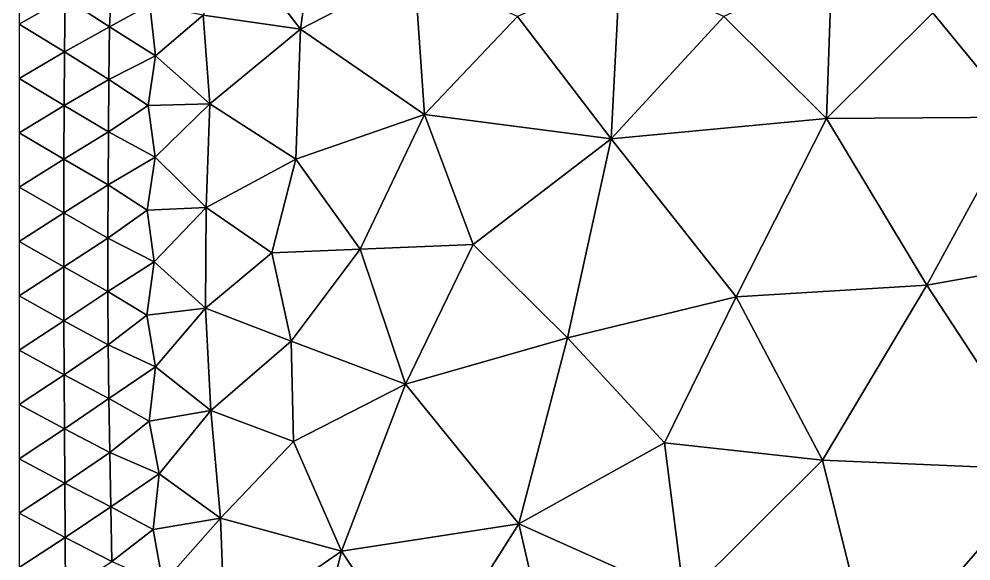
# Model space of a CAD drawing. Header units: metres. Extents: x 2 to 72, y -280 to 0.
# Drawn here: x 2 to 37.02, y -59.59 to -39.64 of the extents above; entities that cross this region are included whole.
import ezdxf

# ---------------------------------------------------------------- set-up
doc = ezdxf.new("R2010")
doc.units = ezdxf.units.M

msp = doc.modelspace()

# ---------------------------------------------------------------- linework, layer by layer
at = {"layer": 'layer', "color": 0}
for points in [[(12.9939, -35.3819), (9.92651, -36.8498), (12.3532, -40.0145)], [(16.5501, -37.8377), (12.9939, -35.3819), (12.3532, -40.0145)], [(9.92651, -36.8498), (8.77566, -39.4954), (12.3532, -40.0145)], [(2, -37.8208), (2, -39.8222), (3.69115, -38.8639)], [(31.9051, -37.6971), (27.9231, -39.5481), (31.7018, -43.3005)], [(35.6186, -39.4049), (31.9051, -37.6971), (31.7018, -43.3005)], [(5.42661, -37.9457), (3.69115, -38.8639), (5.33244, -39.9308)], [(5.42661, -37.9457), (5.33244, -39.9308), (6.81247, -39.1203)], [(16.5501, -37.8377), (12.3532, -40.0145), (16.9222, -43.154)], [(20.3376, -39.5413), (16.5501, -37.8377), (16.9222, -43.154)], [(24.1032, -37.847), (20.3376, -39.5413), (23.7852, -44.0506)], [(27.9231, -39.5481), (24.1032, -37.847), (23.7852, -44.0506)], [(39.6359, -37.8865), (35.6186, -39.4049), (38.7663, -43.25)], [(3.69115, -38.8639), (2, -39.8222), (3.66713, -40.8521)], [(3.69115, -38.8639), (3.66713, -40.8521), (5.33244, -39.9308)], [(6.81247, -39.1203), (5.33244, -39.9308), (7.01929, -40.9885)], [(6.81247, -39.1203), (7.01929, -40.9885), (8.77566, -39.4954)], [(8.77566, -39.4954), (7.01929, -40.9885), (9.02149, -42.7632)], [(8.77566, -39.4954), (9.02149, -42.7632), (12.3532, -40.0145)], [(23.7852, -44.0506), (20.3376, -39.5413), (16.9222, -43.154)], [(31.7018, -43.3005), (27.9231, -39.5481), (23.7852, -44.0506)], [(38.7663, -43.25), (35.6186, -39.4049), (31.7018, -43.3005)], [(2, -39.8222), (2, -41.8237), (3.66713, -40.8521)], [(5.33244, -39.9308), (3.66713, -40.8521), (5.30277, -41.8616)], [(5.33244, -39.9308), (5.30277, -41.8616), (7.01929, -40.9885)], [(12.3532, -40.0145), (9.02149, -42.7632), (12.1809, -44.8003)], [(16.9222, -43.154), (12.3532, -40.0145), (12.1809, -44.8003)], [(3.66713, -40.8521), (2, -41.8237), (3.6566, -42.824)], [(3.66713, -40.8521), (3.6566, -42.824), (5.30277, -41.8616)], [(7.01929, -40.9885), (5.30277, -41.8616), (6.7562, -42.8182)], [(7.01929, -40.9885), (6.7562, -42.8182), (9.02149, -42.7632)], [(2, -41.8237), (2, -43.8252), (3.6566, -42.824)], [(5.30277, -41.8616), (3.6566, -42.824), (5.29341, -43.7936)], [(5.30277, -41.8616), (5.29341, -43.7936), (6.7562, -42.8182)], [(3.6566, -42.824), (2, -43.8252), (3.65096, -44.7986)], [(3.6566, -42.824), (3.65096, -44.7986), (5.29341, -43.7936)], [(6.7562, -42.8182), (5.29341, -43.7936), (7.01269, -44.7277)], [(6.7562, -42.8182), (7.01269, -44.7277), (9.02149, -42.7632)], [(9.02149, -42.7632), (7.01269, -44.7277), (8.88765, -46.5812)], [(9.02149, -42.7632), (8.88765, -46.5812), (12.1809, -44.8003)], [(16.9222, -43.154), (12.1809, -44.8003), (14.5471, -48.1118)], [(18.708, -47.9385), (16.9222, -43.154), (14.5471, -48.1118)], [(23.7852, -44.0506), (16.9222, -43.154), (18.708, -47.9385)], [(31.7018, -43.3005), (23.7852, -44.0506), (28.387, -49.8659)], [(35.394, -49.4417), (31.7018, -43.3005), (28.387, -49.8659)], [(38.7663, -43.25), (31.7018, -43.3005), (35.394, -49.4417)], [(35.394, -49.4417), (41.9793, -48.2563), (38.7663, -43.25)], [(2, -43.8252), (2, -45.8267), (3.65096, -44.7986)], [(5.29341, -43.7936), (3.65096, -44.7986), (5.28134, -45.7481)], [(5.29341, -43.7936), (5.28134, -45.7481), (7.01269, -44.7277)], [(23.7852, -44.0506), (18.708, -47.9385), (22.1736, -51.3829)], [(28.387, -49.8659), (23.7852, -44.0506), (22.1736, -51.3829)], [(3.65096, -44.7986), (2, -45.8267), (3.6461, -46.7793)], [(3.65096, -44.7986), (3.6461, -46.7793), (5.28134, -45.7481)], [(7.01269, -44.7277), (5.28134, -45.7481), (6.71126, -46.6729)], [(7.01269, -44.7277), (6.71126, -46.6729), (8.88765, -46.5812)], [(12.1809, -44.8003), (8.88765, -46.5812), (11.303, -48.2492)], [(12.1809, -44.8003), (11.303, -48.2492), (14.5471, -48.1118)], [(2, -45.8267), (2, -47.8282), (3.6461, -46.7793)], [(5.28134, -45.7481), (3.6461, -46.7793), (5.27101, -47.7089)], [(5.28134, -45.7481), (5.27101, -47.7089), (6.71126, -46.6729)], [(3.6461, -46.7793), (2, -47.8282), (3.64384, -48.7628)], [(3.6461, -46.7793), (3.64384, -48.7628), (5.27101, -47.7089)], [(6.71126, -46.6729), (5.27101, -47.7089), (6.97132, -48.5854)], [(6.71126, -46.6729), (6.97132, -48.5854), (8.88765, -46.5812)], [(8.88765, -46.5812), (6.97132, -48.5854), (8.86573, -50.2895)], [(8.88765, -46.5812), (8.86573, -50.2895), (11.303, -48.2492)], [(2, -47.8282), (2, -49.8296), (3.64384, -48.7628)], [(5.27101, -47.7089), (3.64384, -48.7628), (5.26966, -49.6732)], [(5.27101, -47.7089), (5.26966, -49.6732), (6.97132, -48.5854)], [(14.5471, -48.1118), (16.2196, -53.0848), (18.708, -47.9385)], [(18.708, -47.9385), (16.2196, -53.0848), (22.1736, -51.3829)], [(11.303, -48.2492), (8.86573, -50.2895), (12.0096, -51.5027)], [(11.303, -48.2492), (12.0096, -51.5027), (14.5471, -48.1118)], [(14.5471, -48.1118), (12.0096, -51.5027), (16.2196, -53.0848)], [(39.8531, -56.232), (41.9793, -48.2563), (35.394, -49.4417)], [(6.97132, -48.5854), (5.26966, -49.6732), (6.70418, -50.5416)], [(6.97132, -48.5854), (6.70418, -50.5416), (8.86573, -50.2895)], [(3.64384, -48.7628), (2, -49.8296), (3.64658, -50.7479)], [(3.64384, -48.7628), (3.64658, -50.7479), (5.26966, -49.6732)], [(5.26966, -49.6732), (3.64658, -50.7479), (5.28168, -51.639)], [(5.26966, -49.6732), (5.28168, -51.639), (6.70418, -50.5416)], [(31.553, -55.8857), (35.394, -49.4417), (28.387, -49.8659)], [(31.553, -55.8857), (39.8531, -56.232), (35.394, -49.4417)], [(2, -49.8296), (2, -51.8311), (3.64658, -50.7479)], [(28.387, -49.8659), (22.1736, -51.3829), (25.7509, -55.2463)], [(25.7509, -55.2463), (31.553, -55.8857), (28.387, -49.8659)], [(6.70418, -50.5416), (7.01625, -52.4475), (8.86573, -50.2895)], [(8.86573, -50.2895), (7.01625, -52.4475), (9.0562, -54.0575)], [(8.86573, -50.2895), (9.0562, -54.0575), (12.0096, -51.5027)], [(3.64658, -50.7479), (2, -51.8311), (3.65511, -52.7358)], [(3.64658, -50.7479), (3.65511, -52.7358), (5.28168, -51.639)], [(6.70418, -50.5416), (5.28168, -51.639), (7.01625, -52.4475)], [(16.2196, -53.0848), (20.3858, -58.2322), (22.1736, -51.3829)], [(22.1736, -51.3829), (20.3858, -58.2322), (25.7509, -55.2463)], [(5.28168, -51.639), (3.65511, -52.7358), (5.30598, -53.6143)], [(5.28168, -51.639), (5.30598, -53.6143), (7.01625, -52.4475)], [(12.0096, -51.5027), (9.0562, -54.0575), (12.0915, -55.1906)], [(12.0096, -51.5027), (12.0915, -55.1906), (16.2196, -53.0848)], [(2, -51.8311), (2, -53.8326), (3.65511, -52.7358)], [(7.01625, -52.4475), (5.30598, -53.6143), (6.79129, -54.4446)], [(7.01625, -52.4475), (6.79129, -54.4446), (9.0562, -54.0575)], [(3.65511, -52.7358), (2, -53.8326), (3.66892, -54.7282)], [(3.65511, -52.7358), (3.66892, -54.7282), (5.30598, -53.6143)], [(12.0915, -55.1906), (13.8629, -59.2308), (16.2196, -53.0848)], [(16.2196, -53.0848), (13.8629, -59.2308), (20.3858, -58.2322)], [(2, -53.8326), (2, -55.8341), (3.66892, -54.7282)], [(5.30598, -53.6143), (3.66892, -54.7282), (5.34267, -55.5993)], [(5.30598, -53.6143), (5.34267, -55.5993), (6.79129, -54.4446)], [(6.79129, -54.4446), (7.16088, -56.3798), (9.0562, -54.0575)], [(9.0562, -54.0575), (7.16088, -56.3798), (9.41643, -58.0123)], [(9.0562, -54.0575), (9.41643, -58.0123), (12.0915, -55.1906)], [(6.79129, -54.4446), (5.34267, -55.5993), (7.16088, -56.3798)], [(3.66892, -54.7282), (2, -55.8341), (3.68538, -56.7261)], [(3.66892, -54.7282), (3.68538, -56.7261), (5.34267, -55.5993)], [(12.0915, -55.1906), (9.41643, -58.0123), (13.8629, -59.2308)], [(26.4739, -60.9454), (25.7509, -55.2463), (20.3858, -58.2322)], [(26.4739, -60.9454), (31.553, -55.8857), (25.7509, -55.2463)], [(5.34267, -55.5993), (3.68538, -56.7261), (5.38025, -57.5987)], [(5.34267, -55.5993), (5.38025, -57.5987), (7.16088, -56.3798)], [(2, -55.8341), (2, -57.8356), (3.68538, -56.7261)], [(33.4666, -63.5923), (31.553, -55.8857), (26.4739, -60.9454)], [(33.4666, -63.5923), (39.8531, -56.232), (31.553, -55.8857)], [(7.16088, -56.3798), (5.38025, -57.5987), (6.93549, -58.4342)], [(7.16088, -56.3798), (6.93549, -58.4342), (9.41643, -58.0123)], [(33.4666, -63.5923), (41.0943, -64.93), (39.8531, -56.232)], [(3.68538, -56.7261), (2, -57.8356), (3.70066, -58.7304)], [(3.68538, -56.7261), (3.70066, -58.7304), (5.38025, -57.5987)], [(5.38025, -57.5987), (3.70066, -58.7304), (5.41253, -59.6125)], [(5.38025, -57.5987), (5.41253, -59.6125), (6.93549, -58.4342)], [(2, -57.8356), (2, -59.8371), (3.70066, -58.7304)], [(6.93549, -58.4342), (7.29229, -60.4247), (9.41643, -58.0123)], [(9.41643, -58.0123), (7.29229, -60.4247), (9.56585, -62.204)], [(9.41643, -58.0123), (9.56585, -62.204), (13.8629, -59.2308)], [(6.93549, -58.4342), (5.41253, -59.6125), (7.29229, -60.4247)], [(13.8629, -59.2308), (16.8759, -63.7766), (20.3858, -58.2322)], [(20.3858, -58.2322), (16.8759, -63.7766), (21.7286, -64.0323)], [(21.7286, -64.0323), (26.4739, -60.9454), (20.3858, -58.2322)], [(3.70066, -58.7304), (2, -59.8371), (3.71143, -60.7405)], [(3.70066, -58.7304), (3.71143, -60.7405), (5.41253, -59.6125)], [(13.8629, -59.2308), (9.56585, -62.204), (12.6581, -64.0595)], [(13.8629, -59.2308), (12.6581, -64.0595), (16.8759, -63.7766)]]:
    msp.add_3dface(points, dxfattribs=at)

doc.saveas('drawing.dxf')
